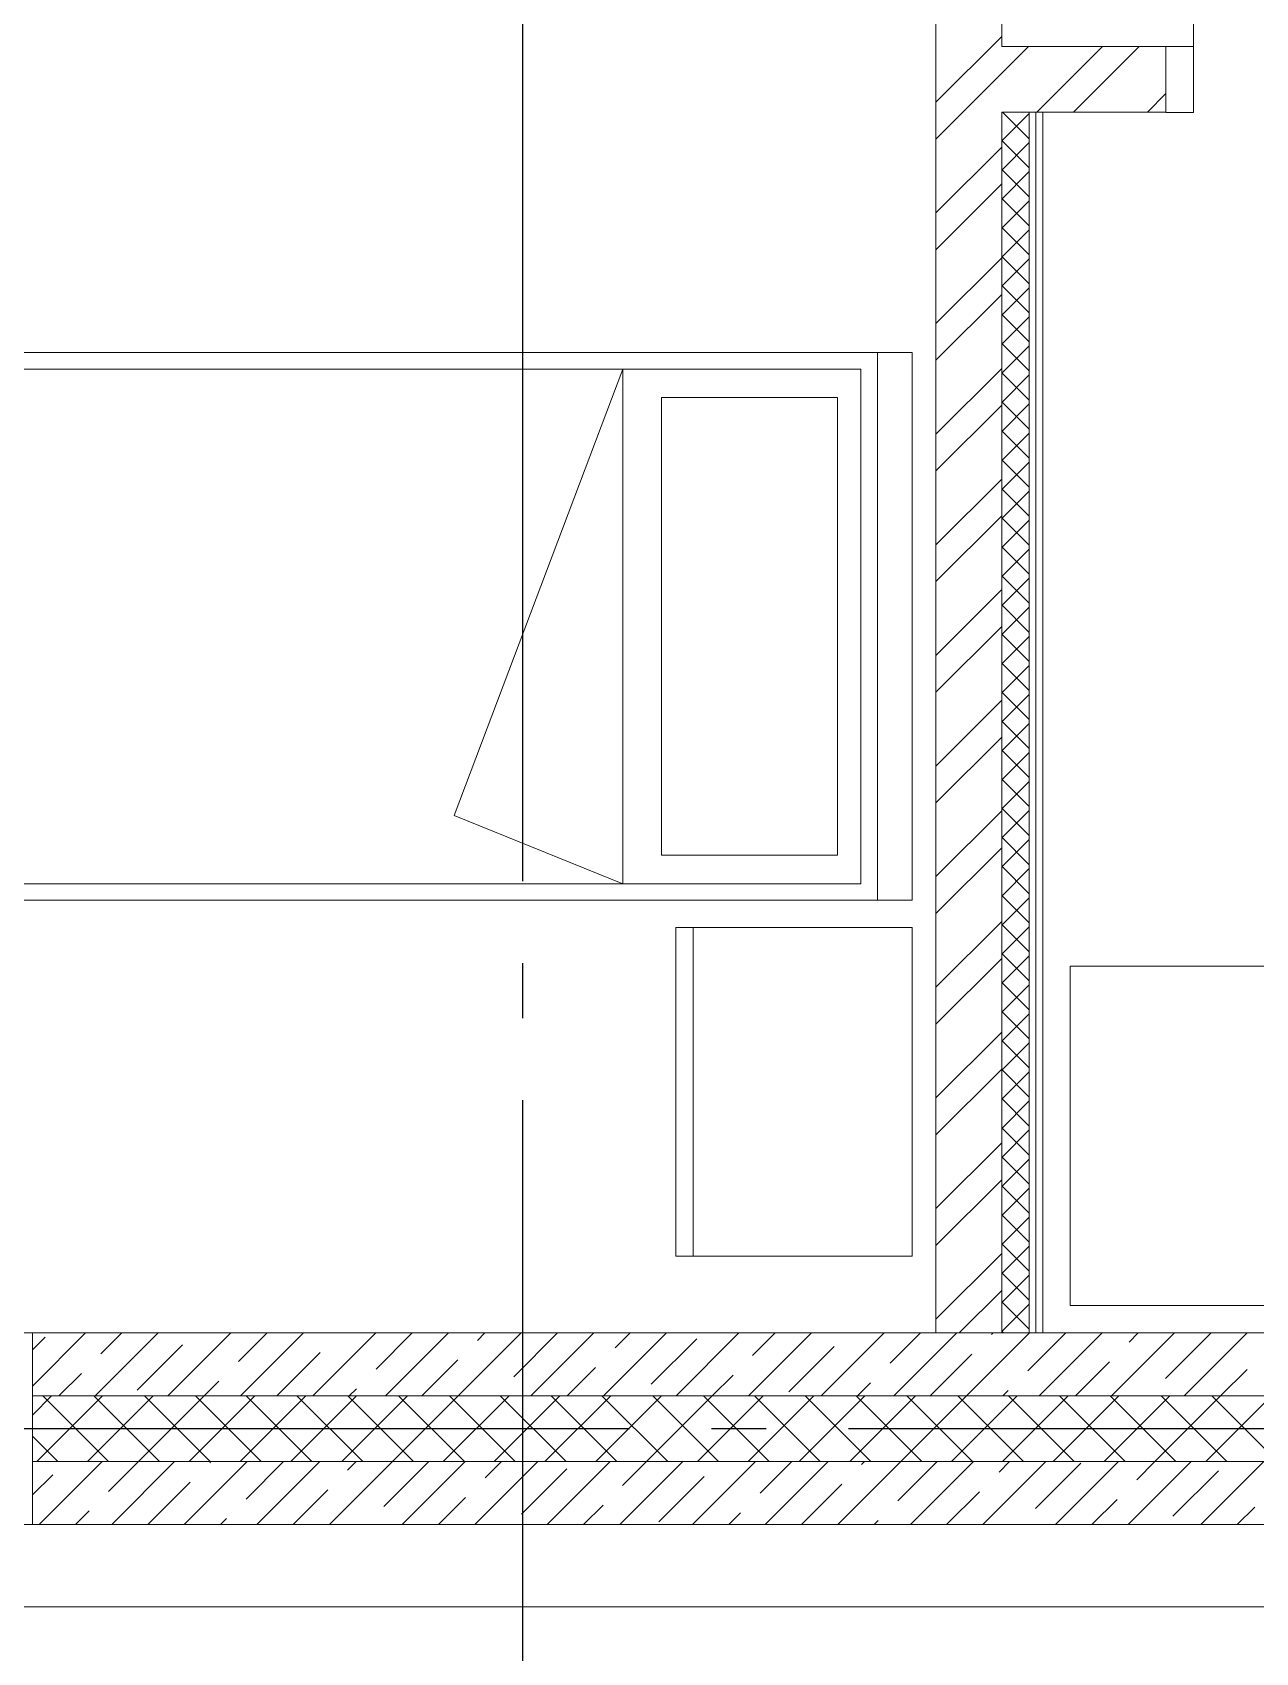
# Model space of a CAD drawing. Header units: millimetres. Extents: x 53645 to 137188, y 78097 to 135533.
# Drawn here: x 121282 to 123516, y 122413 to 125371 of the extents above; entities that cross this region are included whole.
import ezdxf

# ---------------------------------------------------------------- set-up
doc = ezdxf.new("R2010")
doc.units = ezdxf.units.MM
doc.linetypes.add('CONTI', pattern=[0])
doc.linetypes.add('GOST2.303 5', pattern=[24, 20, -1.5, 1, -1.5])
doc.layers.add('axis_dim', color=40, linetype='CONTI')
for name, color, linetype, lineweight in [('doors_windows', 4, 'Continuous', 5), ('furniture', 36, 'Continuous', 0), ('stair1', 7, 'Continuous', 15), ('Wall2', 5, 'Continuous', 5)]:
    doc.layers.add(name, color=color, linetype=linetype, lineweight=lineweight)

# ---------------------------------------------------------------- blocks, each defined once
blk = doc.blocks.new('bed')
at = {"color": 0, "ltscale": 20}
for p, q in [((25893.6, 70641.3), (25893.6, 69641.3)), ((27893.6, 70641.3), (25893.6, 70641.3)), ((27893.6, 69641.3), (27893.6, 70641.3)), ((27957.1, 70641.3), (27893.6, 70641.3)), ((27957.1, 69641.3), (27957.1, 70641.3)), ((27863.6, 70611.3), (26023.6, 70611.3)), ((27428.7, 70611.3), (27120.6, 69796.1)), ((27428.7, 70611.3), (27428.7, 69671.3)), ((27863.6, 69671.3), (27863.6, 70611.3)), ((27499.2, 69723.6), (27499.2, 70559.1)), ((27820.7, 70559.1), (27499.2, 70559.1)), ((27820.7, 70559.1), (27820.7, 69723.6)), ((25923.6, 70511.3), (25923.6, 69771.3)), ((27120.6, 69796.1), (27428.7, 69671.3)), ((27820.7, 69723.6), (27499.2, 69723.6)), ((26023.6, 69671.3), (27863.6, 69671.3)), ((25893.6, 69641.3), (27893.6, 69641.3)), ((27893.6, 69641.3), (27493.6, 69641.3)), ((27957.1, 69641.3), (27893.6, 69641.3))]:
    blk.add_line(p, q, dxfattribs=at)
for centre, start, end in [((26023.6, 70511.3), 90, 180), ((26023.6, 69771.3), 180, 270)]:
    blk.add_arc(centre, 100, start, end, dxfattribs=at)
blk = doc.blocks.new('furn06')
at = {"layer": 'furniture', "ltscale": 20}
for p, q in [((27957.1, 69591.3), (27557.1, 69591.3)), ((27557.1, 69591.3), (27557.1, 68991.3)), ((27957.1, 69591.3), (27957.1, 68991.3)), ((27957.1, 68991.3), (27557.1, 68991.3))]:
    blk.add_line(p, q, dxfattribs=at)
blk.add_lwpolyline([(27557.1, 68991.3), (27525.7, 68991.3), (27525.7, 69591.3), (27557.1, 69591.3)], close=True, dxfattribs=at)
blk = doc.blocks.new('*U67')
at = {"color": 0, "linetype": 'ByBlock', "ltscale": 10}
blk.add_lwpolyline([(-50, 0), (-50, 810, 0.414214), (-860, 0)], format="xyb", dxfattribs=at)
at = {"color": 0}
for points in [[(-910, 0), (-860, 0), (-860, -120.6), (-910, -120.6)], [(-50, 0), (0, 0), (0, -120.6), (-50, -120.6)]]:
    blk.add_lwpolyline(points, close=True, dxfattribs=at)

msp = doc.modelspace()

# ---------------------------------------------------------------- linework, layer by layer
at = {"layer": 'axis_dim', "linetype": 'GOST2.303 5', "lineweight": 25, "ltscale": 100}
for points in [[(122177.3, 128221.4), (122177.3, 122821.4)], [(127172.5, 122821.4), (108766.3, 122821.4)], [(122177.3, 122821.4), (122177.3, 120177.4)]]:
    msp.add_lwpolyline(points, dxfattribs=at)
at = {"layer": 'doors_windows', "lineweight": 20, "ltscale": 50}
msp.add_lwpolyline([(119682.4, 122996.4), (121282.3, 122996.4), (121282.3, 122646.4), (119682.4, 122646.4)], close=True, dxfattribs=at)
at = {"layer": 'furniture'}
msp.add_lwpolyline([(123177.3, 123666.4), (125502.3, 123666.4), (125502.3, 123046.4), (123177.3, 123046.4)], close=True, dxfattribs=at)
at = {"layer": 'stair1', "ltscale": 75}
msp.add_lwpolyline([(113102.3, 122646.4), (113102.3, 122496.4), (129852.8, 122496.4), (129852.8, 122646.4)], dxfattribs=at)
at = {"layer": 'Wall2', "ltscale": 100}
for points in [[(123052.3, 125345.9), (123052.3, 126445.9)], [(122932.3, 126325.9), (122932.3, 122996.4)], [(122932.3, 125244), (123052.3, 125364)], [(123036.9, 125281.3), (123101.5, 125345.9)], [(123052.3, 125345.9), (123352.3, 125345.9)], [(123116.2, 125225.9), (123236.2, 125345.9)], [(123183.6, 125225.9), (123303.6, 125345.9)], [(123352.3, 125345.9), (123352.3, 125225.9)], [(122932.3, 125176.7), (123052.3, 125296.7)], [(123318.3, 125225.9), (123352.3, 125259.9)], [(123052.3, 122996.4), (123052.3, 125225.9)], [(123352.3, 125225.9), (123052.3, 125225.9)], [(123052.3, 123061.5), (123052.3, 125225.9)], [(123052.3, 125225.9), (123068.1, 125225.9)], [(123068.1, 125225.9), (123102.3, 125225.9)], [(123102.3, 125225.9), (123102.3, 122996.4)], [(123102.3, 122996.4), (123102.3, 125225.9)], [(123102.3, 125225.9), (123114.8, 125225.9)], [(123114.8, 125225.9), (123114.8, 122996.4)], [(123114.8, 122996.4), (123114.8, 125225.9)], [(123114.8, 125225.9), (123127.3, 125225.9)], [(123127.3, 125225.9), (123127.3, 122996.4)], [(122932.3, 125042), (123052.3, 125162)], [(122932.3, 124974.6), (123052.3, 125094.6)], [(122932.3, 124839.9), (123052.3, 124959.9)], [(122932.3, 124772.6), (123052.3, 124892.6)], [(122932.3, 124637.9), (123052.3, 124757.9)], [(122932.3, 124570.5), (123052.3, 124690.5)], [(122932.3, 124435.8), (123052.3, 124555.8)], [(122932.3, 124368.5), (123052.3, 124488.5)], [(122932.3, 124233.8), (123052.3, 124353.8)], [(122932.3, 124166.4), (123052.3, 124286.4)], [(122932.3, 124031.7), (123052.3, 124151.7)], [(122932.3, 123964.4), (123052.3, 124084.4)], [(122932.3, 123829.7), (123052.3, 123949.7)], [(122932.3, 123762.3), (123052.3, 123882.3)], [(122932.3, 123627.6), (123052.3, 123747.6)], [(122932.3, 123560.3), (123052.3, 123680.3)], [(122932.3, 123425.5), (123052.3, 123545.5)], [(122932.3, 123358.2), (123052.3, 123478.2)], [(122932.3, 123223.5), (123052.3, 123343.5)], [(122932.3, 123156.1), (123052.3, 123276.1)], [(122932.3, 123021.4), (123052.3, 123141.4)], [(122974.6, 122996.4), (123052.3, 123074.1)], [(123052.3, 122996.4), (123052.3, 123061.5)], [(121282.3, 122899.3), (121379.4, 122996.4)], [(125902.3, 122996.4), (121282.3, 122996.4)], [(121282.3, 122996.4), (121282.3, 122881.4)], [(121282.3, 122965.6), (121305.5, 122988.8)], [(121397, 122881.4), (121512, 122996.4)], [(121407.6, 122958.3), (121445.7, 122996.4)], [(121473.9, 122892), (121556.7, 122974.8)], [(121529.6, 122881.4), (121644.6, 122996.4)], [(121658.8, 122944.3), (121710.9, 122996.4)], [(121662.1, 122881.4), (121777.1, 122996.4)], [(121794.7, 122881.4), (121909.7, 122996.4)], [(121910.1, 122930.4), (121976, 122996.4)], [(121927.3, 122881.4), (122042.3, 122996.4)], [(122059.9, 122881.4), (122174.9, 122996.4)], [(122095, 122982.8), (122108.6, 122996.4)], [(122161.3, 122916.5), (122241.2, 122996.4)], [(122192.5, 122881.4), (122307.5, 122996.4)], [(122325.1, 122881.4), (122440.1, 122996.4)], [(122346.3, 122968.9), (122373.8, 122996.4)], [(122412.5, 122902.6), (122495.4, 122985.4)], [(122457.6, 122881.4), (122572.6, 122996.4)], [(122590.2, 122881.4), (122705.2, 122996.4)], [(122597.5, 122954.9), (122638.9, 122996.4)], [(122663.8, 122888.7), (122746.7, 122971.5)], [(122722.8, 122881.4), (122837.8, 122996.4)], [(122848.7, 122941), (122904.1, 122996.4)], [(122855.4, 122881.4), (122970.4, 122996.4)], [(122932.3, 122996.4), (123052.3, 122996.4)], [(122988, 122881.4), (123103, 122996.4)], [(123033.7, 122993.4), (123036.7, 122996.4)], [(123102.3, 122996.4), (123052.3, 122996.4)], [(123100, 122927.1), (123169.3, 122996.4)], [(123114.8, 122996.4), (123102.3, 122996.4)], [(123127.3, 122996.4), (123114.8, 122996.4)], [(123120.6, 122881.4), (123235.6, 122996.4)], [(123253.1, 122881.4), (123368.1, 122996.4)], [(123284.9, 122979.5), (123301.8, 122996.4)], [(123351.2, 122913.2), (123434.1, 122996)], [(123385.7, 122881.4), (123500.7, 122996.4)], [(121728.4, 122881.4), (121808, 122960.9)], [(121993.6, 122881.4), (122059.2, 122947)], [(122921.7, 122881.4), (122997.9, 122957.6)], [(123186.8, 122881.4), (123249.1, 122943.7)], [(121330.7, 122881.4), (121371.8, 122922.5)], [(121595.9, 122881.4), (121623, 122908.5)], [(122258.8, 122881.4), (122310.5, 122933.1)], [(122523.9, 122881.4), (122561.7, 122919.1)], [(123452, 122881.4), (123500.4, 122929.8)], [(121282.3, 122846.3), (121317.4, 122881.4)], [(125902.3, 122881.4), (121282.3, 122881.4)], [(121282.3, 122881.4), (121282.3, 122761.4)], [(121282.3, 122881.4), (125902.3, 122881.4)], [(121290.2, 122761.4), (121410.2, 122881.4)], [(121421.5, 122761.4), (121301.5, 122881.4)], [(121383, 122761.4), (121503, 122881.4)], [(121514.3, 122761.4), (121394.3, 122881.4)], [(121475.9, 122761.4), (121595.9, 122881.4)], [(121607.1, 122761.4), (121487.1, 122881.4)], [(121568.7, 122761.4), (121688.7, 122881.4)], [(121699.9, 122761.4), (121579.9, 122881.4)], [(121661.5, 122761.4), (121781.5, 122881.4)], [(121792.7, 122761.4), (121672.7, 122881.4)], [(121754.3, 122761.4), (121874.3, 122881.4)], [(121885.5, 122761.4), (121765.5, 122881.4)], [(121847.1, 122761.4), (121967.1, 122881.4)], [(121978.3, 122761.4), (121858.3, 122881.4)], [(121861, 122881.4), (121874.3, 122894.6)], [(121939.9, 122761.4), (122059.9, 122881.4)], [(122071.1, 122761.4), (121951.1, 122881.4)], [(122032.7, 122761.4), (122152.7, 122881.4)], [(122163.9, 122761.4), (122043.9, 122881.4)], [(122125.5, 122761.4), (122245.5, 122881.4)], [(122256.8, 122761.4), (122136.8, 122881.4)], [(122218.3, 122761.4), (122338.3, 122881.4)], [(122349.6, 122761.4), (122229.6, 122881.4)], [(122311.1, 122761.4), (122431.1, 122881.4)], [(122442.4, 122761.4), (122322.4, 122881.4)], [(122403.9, 122761.4), (122523.9, 122881.4)], [(122535.2, 122761.4), (122415.2, 122881.4)], [(122496.7, 122761.4), (122616.7, 122881.4)], [(122628, 122761.4), (122508, 122881.4)], [(122589.5, 122761.4), (122709.5, 122881.4)], [(122720.8, 122761.4), (122600.8, 122881.4)], [(122682.4, 122761.4), (122802.4, 122881.4)], [(122813.6, 122761.4), (122693.6, 122881.4)], [(122775.2, 122761.4), (122895.2, 122881.4)], [(122906.4, 122761.4), (122786.4, 122881.4)], [(122789.1, 122881.4), (122812.9, 122905.2)], [(122868, 122761.4), (122988, 122881.4)], [(122999.2, 122761.4), (122879.2, 122881.4)], [(122960.8, 122761.4), (123080.8, 122881.4)], [(123092, 122761.4), (122972, 122881.4)], [(123053.6, 122761.4), (123173.6, 122881.4)], [(123054.3, 122881.4), (123064.2, 122891.3)], [(123184.8, 122761.4), (123064.8, 122881.4)], [(123146.4, 122761.4), (123266.4, 122881.4)], [(123277.6, 122761.4), (123157.6, 122881.4)], [(123239.2, 122761.4), (123359.2, 122881.4)], [(123370.4, 122761.4), (123250.4, 122881.4)], [(123332, 122761.4), (123452, 122881.4)], [(123463.3, 122761.4), (123343.3, 122881.4)], [(123424.8, 122761.4), (123544.8, 122881.4)], [(123556.1, 122761.4), (123436.1, 122881.4)], [(121328.7, 122761.4), (121282.3, 122807.7)], [(125902.3, 122761.4), (121282.3, 122761.4)], [(121282.3, 122761.4), (121282.3, 122646.4)], [(121282.3, 122761.4), (125902.3, 122761.4)], [(121294.6, 122646.4), (121409.6, 122761.4)], [(121421.5, 122707), (121475.9, 122761.4)], [(121427.1, 122646.4), (121542.1, 122761.4)], [(121559.7, 122646.4), (121674.7, 122761.4)], [(121606.4, 122759.4), (121608.4, 122761.4)], [(121672.7, 122693.1), (121741, 122761.4)], [(121692.3, 122646.4), (121807.3, 122761.4)], [(121824.9, 122646.4), (121939.9, 122761.4)], [(121857.7, 122745.5), (121873.6, 122761.4)], [(121924, 122679.2), (122006.2, 122761.4)], [(121957.5, 122646.4), (122072.5, 122761.4)], [(122090.1, 122646.4), (122205.1, 122761.4)], [(122108.9, 122731.5), (122138.8, 122761.4)], [(122222.6, 122646.4), (122337.6, 122761.4)], [(122355.2, 122646.4), (122470.2, 122761.4)], [(122360.2, 122717.6), (122403.9, 122761.4)], [(122487.8, 122646.4), (122602.8, 122761.4)], [(122611.4, 122703.7), (122669.1, 122761.4)], [(122620.4, 122646.4), (122735.4, 122761.4)], [(122753, 122646.4), (122868, 122761.4)], [(122796.4, 122756.1), (122801.7, 122761.4)], [(122862.7, 122689.8), (122934.3, 122761.4)], [(122885.6, 122646.4), (123000.6, 122761.4)], [(123018.1, 122646.4), (123133.1, 122761.4)], [(123047.6, 122742.2), (123066.8, 122761.4)], [(123150.7, 122646.4), (123265.7, 122761.4)], [(123283.3, 122646.4), (123398.3, 122761.4)], [(123298.9, 122728.2), (123332, 122761.4)], [(123415.9, 122646.4), (123530.9, 122761.4)], [(121282.3, 122700.5), (121319.4, 122737.5)], [(122175.2, 122665.3), (122258.1, 122748.1)], [(122426.5, 122651.3), (122509.3, 122734.2)], [(123113.9, 122675.9), (123196.8, 122758.7)], [(123365.1, 122661.9), (123448, 122744.8)], [(121493.4, 122646.4), (121570.6, 122723.6)], [(121758.6, 122646.4), (121821.9, 122709.7)], [(122686.7, 122646.4), (122760.6, 122720.3)], [(122951.8, 122646.4), (123011.8, 122706.4)], [(121360.9, 122646.4), (121385.7, 122671.2)], [(122023.8, 122646.4), (122073.1, 122695.7)], [(122288.9, 122646.4), (122324.4, 122681.8)], [(123217, 122646.4), (123263.1, 122692.4)], [(123482.2, 122646.4), (123514.3, 122678.5)], [(121282.3, 122646.4), (125902.3, 122646.4)], [(121626, 122646.4), (121636.9, 122657.3)], [(122554.1, 122646.4), (122575.6, 122667.9)], [(122819.3, 122646.4), (122826.9, 122654)]]:
    msp.add_lwpolyline(points, dxfattribs=at)
at = {"layer": 'Wall2', "lineweight": 0, "ltscale": 100}
for points in [[(123052.3, 125173.1), (123102.3, 125223.1)], [(123102.3, 125177.3), (123053.8, 125225.9)], [(123102.3, 125124.3), (123052.3, 125174.3)], [(123052.3, 125120.1), (123102.3, 125170.1)], [(123102.3, 125071.3), (123052.3, 125121.3)], [(123052.3, 125067.1), (123102.3, 125117.1)], [(123102.3, 125018.2), (123052.3, 125068.2)], [(123052.3, 125014), (123102.3, 125064)], [(123102.3, 124965.2), (123052.3, 125015.2)], [(123052.3, 124961), (123102.3, 125011)], [(123102.3, 124912.2), (123052.3, 124962.2)], [(123052.3, 124908), (123102.3, 124958)], [(123102.3, 124859.1), (123052.3, 124909.1)], [(123052.3, 124854.9), (123102.3, 124904.9)], [(123102.3, 124806.1), (123052.3, 124856.1)], [(123052.3, 124801.9), (123102.3, 124851.9)], [(123102.3, 124753.1), (123052.3, 124803.1)], [(123052.3, 124748.9), (123102.3, 124798.9)], [(123102.3, 124700), (123052.3, 124750)], [(123052.3, 124695.8), (123102.3, 124745.8)], [(123102.3, 124647), (123052.3, 124697)], [(123052.3, 124642.8), (123102.3, 124692.8)], [(123102.3, 124594), (123052.3, 124644)], [(123052.3, 124589.8), (123102.3, 124639.8)], [(123102.3, 124540.9), (123052.3, 124590.9)], [(123052.3, 124536.7), (123102.3, 124586.7)], [(123102.3, 124487.9), (123052.3, 124537.9)], [(123052.3, 124483.7), (123102.3, 124533.7)], [(123102.3, 124434.9), (123052.3, 124484.9)], [(123052.3, 124430.7), (123102.3, 124480.7)], [(123102.3, 124381.8), (123052.3, 124431.8)], [(123052.3, 124377.6), (123102.3, 124427.6)], [(123102.3, 124328.8), (123052.3, 124378.8)], [(123052.3, 124324.6), (123102.3, 124374.6)], [(123102.3, 124275.8), (123052.3, 124325.8)], [(123052.3, 124271.6), (123102.3, 124321.6)], [(123102.3, 124222.7), (123052.3, 124272.7)], [(123052.3, 124218.5), (123102.3, 124268.5)], [(123102.3, 124169.7), (123052.3, 124219.7)], [(123052.3, 124165.5), (123102.3, 124215.5)], [(123102.3, 124116.7), (123052.3, 124166.7)], [(123052.3, 124112.5), (123102.3, 124162.5)], [(123102.3, 124063.6), (123052.3, 124113.6)], [(123052.3, 124059.4), (123102.3, 124109.4)], [(123102.3, 124010.6), (123052.3, 124060.6)], [(123052.3, 124006.4), (123102.3, 124056.4)], [(123102.3, 123957.6), (123052.3, 124007.6)], [(123052.3, 123953.4), (123102.3, 124003.4)], [(123102.3, 123904.5), (123052.3, 123954.5)], [(123052.3, 123900.3), (123102.3, 123950.3)], [(123102.3, 123851.5), (123052.3, 123901.5)], [(123052.3, 123847.3), (123102.3, 123897.3)], [(123102.3, 123798.5), (123052.3, 123848.5)], [(123052.3, 123794.3), (123102.3, 123844.3)], [(123102.3, 123745.4), (123052.3, 123795.4)], [(123052.3, 123741.2), (123102.3, 123791.2)], [(123102.3, 123692.4), (123052.3, 123742.4)], [(123052.3, 123688.2), (123102.3, 123738.2)], [(123102.3, 123639.4), (123052.3, 123689.4)], [(123052.3, 123635.2), (123102.3, 123685.2)], [(123102.3, 123586.3), (123052.3, 123636.3)], [(123052.3, 123582.1), (123102.3, 123632.1)], [(123102.3, 123533.3), (123052.3, 123583.3)], [(123052.3, 123529.1), (123102.3, 123579.1)], [(123102.3, 123480.3), (123052.3, 123530.3)], [(123052.3, 123476.1), (123102.3, 123526.1)], [(123102.3, 123427.2), (123052.3, 123477.2)], [(123052.3, 123423), (123102.3, 123473)], [(123102.3, 123374.2), (123052.3, 123424.2)], [(123052.3, 123370), (123102.3, 123420)], [(123102.3, 123321.2), (123052.3, 123371.2)], [(123052.3, 123317), (123102.3, 123367)], [(123102.3, 123268.1), (123052.3, 123318.1)], [(123052.3, 123263.9), (123102.3, 123313.9)], [(123102.3, 123215.1), (123052.3, 123265.1)], [(123052.3, 123210.9), (123102.3, 123260.9)], [(123102.3, 123162.1), (123052.3, 123212.1)], [(123052.3, 123157.9), (123102.3, 123207.9)], [(123102.3, 123109), (123052.3, 123159)], [(123052.3, 123104.8), (123102.3, 123154.8)], [(123102.3, 123056), (123052.3, 123106)], [(123052.3, 123051.8), (123102.3, 123101.8)], [(123102.3, 123003), (123052.3, 123053)], [(123052.3, 122998.8), (123102.3, 123048.8)], [(123055.9, 122996.4), (123052.3, 122999.9)]]:
    msp.add_lwpolyline(points, dxfattribs=at)

# ---------------------------------------------------------------- block references
at = {"layer": 'doors_windows', "color": 0, "xscale": -1, "rotation": 359.9999936264059}
msp.add_blockref('*U67', (123352.3, 125345.9), dxfattribs=at)
at = {"layer": 'furniture'}
for name in ['bed', 'furn06']:
    msp.add_blockref(name, (94931.8, 54145.3), dxfattribs=at)

doc.saveas('drawing.dxf')
